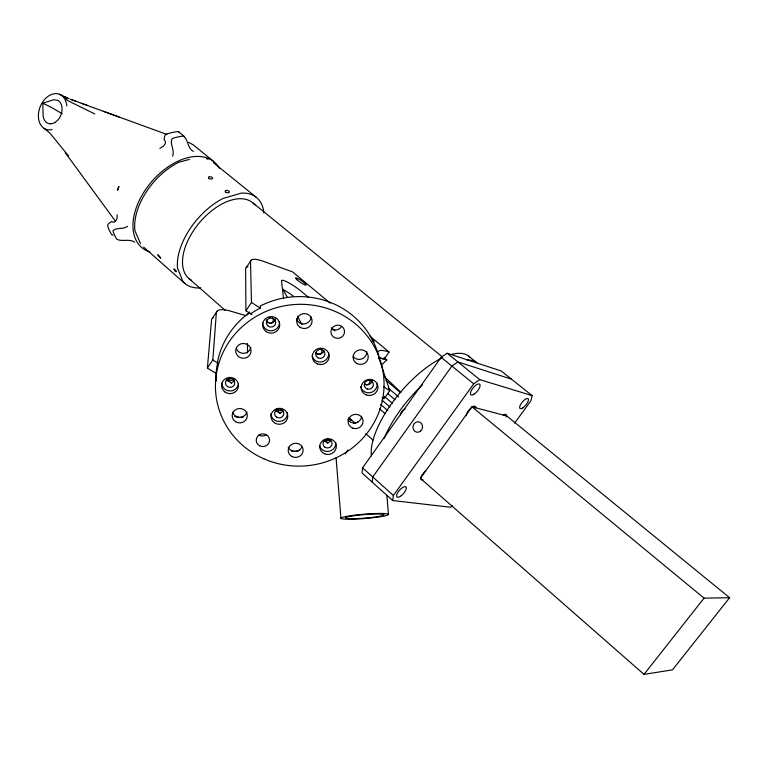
<?xml version="1.0" encoding="UTF-8"?>
<svg xmlns="http://www.w3.org/2000/svg" width="768" height="768" viewBox="0 0 768 768"><rect width="100%" height="100%" fill="white"/><g stroke="black" fill="none" stroke-linecap="round" stroke-linejoin="round"><path stroke-width="1.15" d="M216.509 373.718L207.398 368.045L212.832 359.962L216.317 313.277A73.43 15.168 34.3 0 1 231.235 311.318L245.674 315.61M172.589 156.163C175.133 150.346 169.181 143.338 172.224 138.499A67.114 42.701 -49.6 0 1 183.235 136.061C188.438 139.123 187.2 148.32 193.382 151.354M207.398 368.045L211.498 320.496A73.344 15.571 34.3 0 1 213.158 317.674M514.685 423.005L530.918 400.8L532.138 395.626L501.293 371.021L447.178 353.251L441.139 357.312L362.573 467.866L362.026 472.982L392.707 500.544L450.576 507.235L452.419 505.872M372.154 482.083L372.749 476.976L451.891 366.067L457.93 361.958L511.488 379.152M392.707 500.544L393.398 495.466L473.722 383.818L479.76 379.622L532.138 395.626M212.304 318.403L217.094 311.242M246.221 267.6L251.088 260.314M251.981 314.582L245.923 310.733L251.462 302.496L250.531 262.013A74.064 12.298 34.4 0 1 264.48 261.706L292.646 271.93L330.307 303.216M247.45 314.947L249.456 311.962M384.115 359.155L389.098 352.051L369.802 336.029M345.139 453.888L347.894 449.99M379.037 358.406L389.77 390.672L384.163 398.621L382.147 397.334M471.984 406.819L420.355 478.33L644.026 674.39L672.499 669.84L729.6 597.715L506.851 415.997L471.984 406.819L704.054 598.138L729.6 597.715M644.026 674.39L704.054 598.138M54.72 122.611L57.322 120.595A12.518 8.957 -68.6 0 0 60.547 103.018A12.461 8.918 -68.6 0 0 57.552 100.272L53.616 99.734L42.778 103.238L43.085 114.864A12.518 8.957 -68.6 0 0 50.534 123.84M159.792 148.358L163.248 146.333A10.464 6.902 -51.1 0 0 165.254 143.52L165.446 141.763L164.035 139.2A10.454 6.912 -51.1 0 0 164.544 136.8A2.534 1.661 -51.4 0 1 166.781 133.997A66.912 42.845 -49.6 0 1 177.782 131.597A2.515 1.642 -51.7 0 1 179.174 132.662M127.469 226.301C123.427 229.69 115.738 227.184 112.934 230.938A67.114 42.701 -49.6 0 0 116.861 239.29C122.208 241.997 129.331 238.435 134.688 242.189M189.418 159.427L179.107 162.125A54.758 32.774 -50.1 0 0 134.909 230.65L140.458 243.533M378.499 357.494L386.842 359.952A53.818 23.136 -49.7 0 0 381.619 364.973M389.098 352.051L387.898 351.686A75.466 12.662 35.4 0 0 377.616 353.779M166.858 134.41L103.296 111.274M119.299 117.11L70.954 99.446M81.322 103.258L87.437 105.485M70.618 99.331L76.128 101.347M63.139 96.557L66.874 97.939L63.936 96.835M65.587 97.45L66.874 97.939M42.778 103.238L46.8 105.12A35.213 5.376 32.6 0 1 52.589 108.125L62.17 113.683M59.309 94.214L69.178 98.717M188.65 142.358L193.411 144.941L213.341 161.222M94.79 113.962L68.41 100.934L63.466 97.142M212.832 359.962L217.901 363.13M226.637 380.035L231.706 383.194M275.261 410.333L280.32 413.491M327.926 443.155L323.875 440.63A4.493 4.262 -9.7 0 0 324.845 441.091M251.462 302.496L260.554 308.285M383.712 386.813L389.77 390.672M44.112 128.39L49.939 133.104L68.515 155.923M468.653 356.122L476.909 362.746A71.981 28.829 -49.7 0 0 466.906 360.019M213.35 162.614L256.138 197.222M447.178 353.251L479.76 379.622M252.739 202.781L442.598 357.11M441.139 357.312L473.722 383.818M372.979 440.035L365.75 433.642M178.858 131.952L184.598 136.656M384.096 357.667L386.842 359.952M308.669 297.523L301.306 291.37A14.794 2.448 34.2 0 0 288.211 282.528A14.794 2.448 34.2 0 0 281.52 280.867L283.536 298.31M331.267 327.869L334.934 330.96M386.054 380.381L400.598 392.669M388.656 388.474L398.64 396.941M387.763 393.581L395.011 399.744M384.307 396.422L392.438 403.373M381.926 400.061L390.058 407.021M380.65 404.477L387.859 410.659M379.574 408.854L384.97 413.501M189.062 278.63L224.986 310.186M143.616 247.104L184.781 283.44M362.573 467.866L393.398 495.466M348.998 418.541L350.611 419.99M349.517 419.011L351.149 420.48M348.95 417.475L355.19 423.408M384.499 376.733L400.877 392.342M65.242 152.688L115.574 221.366M282.806 288.912L287.328 297.331M297.494 316.272L302.016 324.691M386.851 495.446L388.493 514.445A23.866 2.179 -4.6 0 1 352.618 519.187A23.866 2.179 -4.6 0 1 353.03 515.366A23.866 2.179 -4.6 0 1 388.493 514.445M117.235 214.858L116.947 218.592A10.32 6.73 -47.6 0 1 115.306 221.462L113.875 222.25L111.322 221.539A10.31 6.739 -47.6 0 1 109.238 223.219A2.486 1.613 -47.4 0 0 107.76 226.224A66.912 42.845 -49.6 0 0 111.706 234.586A2.477 1.594 -47.3 0 0 113.107 235.027M336.067 457.766L340.934 518.294M247.44 343.45L247.536 352.982M245.923 310.733L245.635 269.357A73.968 12.71 34.4 0 1 247.987 266.678M149.923 251.99A56.093 35.155 -49.6 0 1 150.768 182.707A56.093 35.155 -49.6 0 1 219.638 168.49M52.138 129.571A18.768 13.43 -68.6 0 1 38.381 116.035A18.768 13.43 -68.6 0 1 51.859 94.33A18.768 13.43 -68.6 0 1 66.826 105.917M54.749 122.525A12.461 8.918 -68.6 0 1 50.582 123.754M503.261 415.133A6.461 2.371 -50.3 0 1 506.237 416.947M466.301 415.728A6.758 2.602 -50.1 0 1 471.197 407.789A6.758 2.602 -50.1 0 1 475.824 407.914M422.995 479.674A6.682 2.544 -48.9 0 1 420.979 477.36A6.682 2.544 -48.9 0 1 425.549 471.024M263.885 212.803A55.968 31.613 -50 0 0 241.459 193.104L223.181 198.394A55.968 31.613 -50 0 0 177.494 268.032L183.053 281.789A55.968 31.613 -50 0 0 200.803 287.894M191.568 280.349A49.517 27.965 -50 0 1 199.478 222.653A49.517 27.965 -50 0 1 254.861 204.97M206.515 158.678A54.758 32.774 -50.1 0 1 208.118 159.312M378.701 357.821A75.37 13.094 35.4 0 1 382.915 358.8M282.576 289.315A14.774 2.534 34.2 0 1 293.232 296.006M371.942 339.034A6.595 1.085 34.8 0 1 371.818 341.05M329.818 439.718A3.389 3.216 -9.8 0 1 325.046 439.478M282 409.882A3.418 3.264 -5 0 1 276.682 408.931M369.187 379.488A3.427 3.274 -15.6 0 1 364.675 384.432M321.168 348.883A3.446 3.322 -10.7 0 1 320.832 353.587A3.446 3.322 -10.7 0 1 315.974 353.328M234.048 378.941A3.446 3.302 1.4 0 1 228.086 378.634M272.419 317.818A3.475 3.37 -3.1 0 1 269.616 323.434M267.907 322.886A3.475 3.37 -3.1 0 1 266.342 319.882M270.096 317.664A3.418 3.322 -2.9 0 1 269.213 317.722M371.424 455.798A71.722 29.174 -49.7 0 1 441.206 358.406M451.91 354.317A71.722 29.174 -49.7 0 1 470.179 357.514M384.144 438.49A71.981 28.829 -49.7 0 1 422.333 385.027M400.483 414.902A4.109 1.709 -49.5 0 1 401.904 411.418A4.109 1.709 -49.5 0 1 405.206 408.989M246.95 412.157A7.488 7.133 -0.5 0 1 232.618 412.234M266.323 434.794A6.547 6.221 -3.2 0 1 258.893 434.995M243.341 416.986A12.355 11.789 -0.4 0 1 241.181 417.408M238.973 417.446A12.355 11.789 -0.4 0 1 234.701 416.429M287.472 412.502A8.342 7.958 -4.9 0 1 279.734 421.44A8.342 7.958 -4.9 0 1 270.845 413.674M301.843 447.158A7.411 7.018 -6.5 0 1 288.24 447.245M299.654 450.163A12.24 11.597 -6.5 0 1 291.101 450.845M238.493 383.654A8.419 8.064 1.3 0 1 229.824 390.979A8.419 8.064 1.3 0 1 221.693 383.078M234.442 380.266A4.579 4.397 1.4 0 1 230.832 382.829M278.189 411.6A4.531 4.32 -4.8 0 1 275.405 410.285M216.173 381.197A82.56 79.248 -7.4 0 1 216.163 372.451M249.619 312.538A82.56 79.248 -7.4 0 0 217.776 360.538L217.642 362.774A83.002 79.642 -7.4 0 0 216.086 373.642M379.334 359.002A82.56 79.248 -7.4 0 0 260.275 306.029L260.371 307.978A83.002 79.642 -7.4 0 0 250.57 313.882M229.805 381.437A4.57 4.378 1.5 0 1 226.982 380.102M282.96 410.534A4.541 4.339 -4.9 0 1 279.36 413.078M326.899 441.302A4.493 4.262 -9.7 0 1 325.853 441.312M335.75 442.627A8.285 7.843 -9.7 0 1 328.896 451.344A8.285 7.843 -9.7 0 1 319.469 445.488M330.768 440.362A4.512 4.272 -9.7 0 1 327.168 442.877M250.838 347.29A7.574 7.315 0.7 0 1 236.438 348.96M328.656 352.906A8.429 8.122 -10.8 0 1 321.686 361.91A8.429 8.122 -10.8 0 1 312.086 355.814M279.466 321.542A8.496 8.246 -3.3 0 1 271.594 330.778A8.496 8.246 -3.3 0 1 262.531 322.704M323.952 350.736A4.589 4.426 -10.8 0 1 315.706 352.282M361.67 416.285A7.44 7.075 -13 0 1 347.789 419.491M275.366 318.557A4.627 4.493 -3.2 0 1 266.39 320.237M357.85 422.16A12.278 11.683 -13 0 1 353.578 423.12M311.222 317.002A7.594 7.373 -9.2 0 1 296.371 318.72M372.077 380.198A4.56 4.358 -15.8 0 1 364.512 383.683M377.117 383.789A8.371 7.997 -15.7 0 1 370.118 392.688A8.371 7.997 -15.7 0 1 360.662 386.678M366.758 351.754A7.536 7.248 -16.2 0 1 353.165 356.563M341.616 326.342A6.662 6.451 -14.4 0 1 331.978 328.886M157.901 254.861L160.656 258.058L157.901 254.861M174.01 269.04C175.814 273.994 178.349 271.267 174.01 269.04M118.877 186.691L117.475 190.31A55.546 35.587 -49.7 0 1 118.896 186.691M473.981 394.243A6.883 2.688 -50.4 0 0 479.952 384.586A6.883 2.688 -50.4 0 0 471.85 389.626A6.883 2.688 -50.4 0 0 473.981 394.243M522.701 407.981A6.403 2.323 -50.6 0 0 528.384 399.043A6.403 2.323 -50.6 0 0 521.04 403.786A6.403 2.323 -50.6 0 0 522.701 407.981M420.547 431.146A5.299 4.752 -78.3 0 0 419.702 422.093A5.299 4.752 -78.3 0 0 413.002 427.766A5.299 4.752 -78.3 0 0 420.547 431.146M400.435 496.282A6.758 2.602 -48.5 0 0 406.099 487.075A6.758 2.602 -48.5 0 0 397.834 492.461A6.758 2.602 -48.5 0 0 400.435 496.282M208.906 178.31A2.141 1.104 13.6 0 0 212.486 178.598A2.141 1.104 13.6 0 0 210.144 176.688A2.141 1.104 13.6 0 0 208.906 178.31M225.677 192.038A2.16 1.123 14 0 0 229.267 192.317A2.16 1.123 14 0 0 226.896 190.378A2.16 1.123 14 0 0 225.677 192.038M296.957 279.744A6.394 1.018 34.3 0 0 305.923 285.158A6.394 1.018 34.3 0 0 299.674 279.504A6.394 1.018 34.3 0 0 296.957 279.744M354.662 518.659A19.325 1.766 -4.6 0 0 383.971 514.838A19.325 1.766 -4.6 0 0 355.498 515.53A19.325 1.766 -4.6 0 0 354.662 518.659M263.894 458.822A84.374 80.842 -7.5 0 0 383.77 377.53A84.374 80.842 -7.5 0 0 251.597 319.325A84.374 80.842 -7.5 0 0 263.894 458.822M259.68 445.795A6.691 6.346 -3.3 0 0 269.587 440.035A6.691 6.346 -3.3 0 0 259.43 434.803A6.691 6.346 -3.3 0 0 259.68 445.795M235.594 421.728A7.574 7.21 -0.6 0 0 247.296 416.074A7.574 7.21 -0.6 0 0 236.314 409.248A7.574 7.21 -0.6 0 0 235.594 421.728M274.512 422.822A8.4 7.997 -4.9 0 0 287.76 417.005A8.4 7.997 -4.9 0 0 275.942 409.027A8.4 7.997 -4.9 0 0 274.512 422.822M292.262 456.672A7.498 7.094 -6.5 0 0 303.158 449.856A7.498 7.094 -6.5 0 0 291.6 444.394A7.498 7.094 -6.5 0 0 292.262 456.672M276.653 417.178A4.589 4.378 -4.9 0 0 283.776 413.741A4.589 4.378 -4.9 0 0 277.142 409.603A4.589 4.378 -4.9 0 0 276.653 417.178M225.158 392.16A8.467 8.112 1.3 0 0 238.464 386.275A8.467 8.112 1.3 0 0 226.464 378.173A8.467 8.112 1.3 0 0 225.158 392.16M227.587 386.64A4.627 4.435 1.3 0 0 234.739 383.165A4.627 4.435 1.3 0 0 228.01 378.97A4.627 4.435 1.3 0 0 227.587 386.64M324.691 453.85A8.333 7.882 -9.7 0 0 336.307 445.565A8.333 7.882 -9.7 0 0 323.117 440.294A8.333 7.882 -9.7 0 0 324.691 453.85M238.464 356.534A7.67 7.392 0.5 0 0 250.934 352.128A7.67 7.392 0.5 0 0 240.739 343.92A7.67 7.392 0.5 0 0 238.464 356.534M324.989 447.254A4.55 4.31 -9.7 0 0 332.074 443.856A4.55 4.31 -9.7 0 0 325.546 439.786A4.55 4.31 -9.7 0 0 324.989 447.254M317.366 363.898A8.477 8.17 -10.8 0 0 329.174 355.354A8.477 8.17 -10.8 0 0 315.744 349.843A8.477 8.17 -10.8 0 0 317.366 363.898M266.227 331.603A8.544 8.285 -3.4 0 0 279.706 325.613A8.544 8.285 -3.4 0 0 267.658 317.299A8.544 8.285 -3.4 0 0 266.227 331.603M317.712 357.667A4.637 4.464 -10.8 0 0 324.912 354.173A4.637 4.464 -10.8 0 0 318.269 349.93A4.637 4.464 -10.8 0 0 317.712 357.667M352.906 428.227A7.526 7.152 -13 0 0 363.014 420.211A7.526 7.152 -13 0 0 350.88 416.016A7.526 7.152 -13 0 0 352.906 428.227M268.454 326.362A4.675 4.531 -3.3 0 0 275.693 322.829A4.675 4.531 -3.3 0 0 268.944 318.518A4.675 4.531 -3.3 0 0 268.454 326.362M300.115 327.293A7.69 7.459 -9.3 0 0 312.058 321.485A7.69 7.459 -9.3 0 0 301.008 314.39A7.69 7.459 -9.3 0 0 300.115 327.293M366.134 394.848A8.419 8.035 -15.7 0 0 377.923 386.4A8.419 8.035 -15.7 0 0 364.666 380.986A8.419 8.035 -15.7 0 0 366.134 394.848M367.286 388.992A4.598 4.397 -15.7 0 0 373.325 383.894A4.598 4.397 -15.7 0 0 365.837 381.514A4.598 4.397 -15.7 0 0 367.286 388.992M357.12 363.638A7.622 7.325 -16.1 0 0 368.256 356.621A7.622 7.325 -16.1 0 0 356.611 350.938A7.622 7.325 -16.1 0 0 357.12 363.638M334.397 337.546A6.816 6.586 -14.3 0 0 344.554 331.594A6.816 6.586 -14.3 0 0 334.31 326.112A6.816 6.586 -14.3 0 0 334.397 337.546"/></g></svg>
